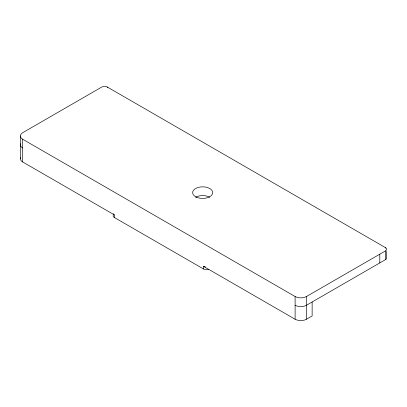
<?xml version="1.0" encoding="UTF-8"?>
<svg xmlns="http://www.w3.org/2000/svg" width="407" height="407" viewBox="0 0 407 407"><rect width="100%" height="100%" fill="white"/><g stroke="black" fill="none" stroke-linecap="round" stroke-linejoin="round"><path stroke-width="0.61" d="M20.35 135.974L20.35 158.689M22.7 139.25L295.111 296.525A8.028 4.635 0 0 0 306.461 296.525L385.475 250.905A4.014 2.315 0 0 0 385.475 247.629L107.387 87.078A4.014 2.315 0 0 0 101.714 87.078L22.7 132.697A8.028 4.635 0 0 0 22.7 139.25L22.7 161.966L114.316 214.86L114.316 217.486L203.495 268.971A4.014 2.315 0 0 0 208.603 269.241M386.462 257.305A4.014 2.315 0 0 1 385.475 259.646L306.461 305.26A8.028 4.635 0 0 1 295.111 305.26M203.495 268.971L203.495 266.346L295.111 319.241A8.028 4.635 0 0 0 306.461 319.241L312.138 315.964L312.138 301.984M386.65 251.455L386.65 256.914M385.475 247.629L385.475 248.178M385.475 250.905L385.475 259.646M379.797 254.182L379.797 262.922M306.461 296.525L306.461 319.241M295.111 296.525L295.111 319.241M107.387 87.078L107.387 87.627M205.51 266.977A4.014 2.315 0 0 1 203.495 266.346M22.7 161.966A8.028 4.635 0 0 1 20.518 157.743M22.7 147.985A8.028 4.635 0 0 1 20.518 143.763M195.574 197.263A10.033 5.795 0 0 1 209.763 197.263M114.316 214.86A4.014 2.315 0 0 1 113.227 213.7M114.316 217.486A4.014 2.315 0 0 1 113.334 215.145M196.785 197.314A10.033 5.795 0 0 0 212.647 193.218A10.033 5.795 0 0 0 198.575 187.332A10.033 5.795 0 0 0 196.785 197.314"/></g></svg>
